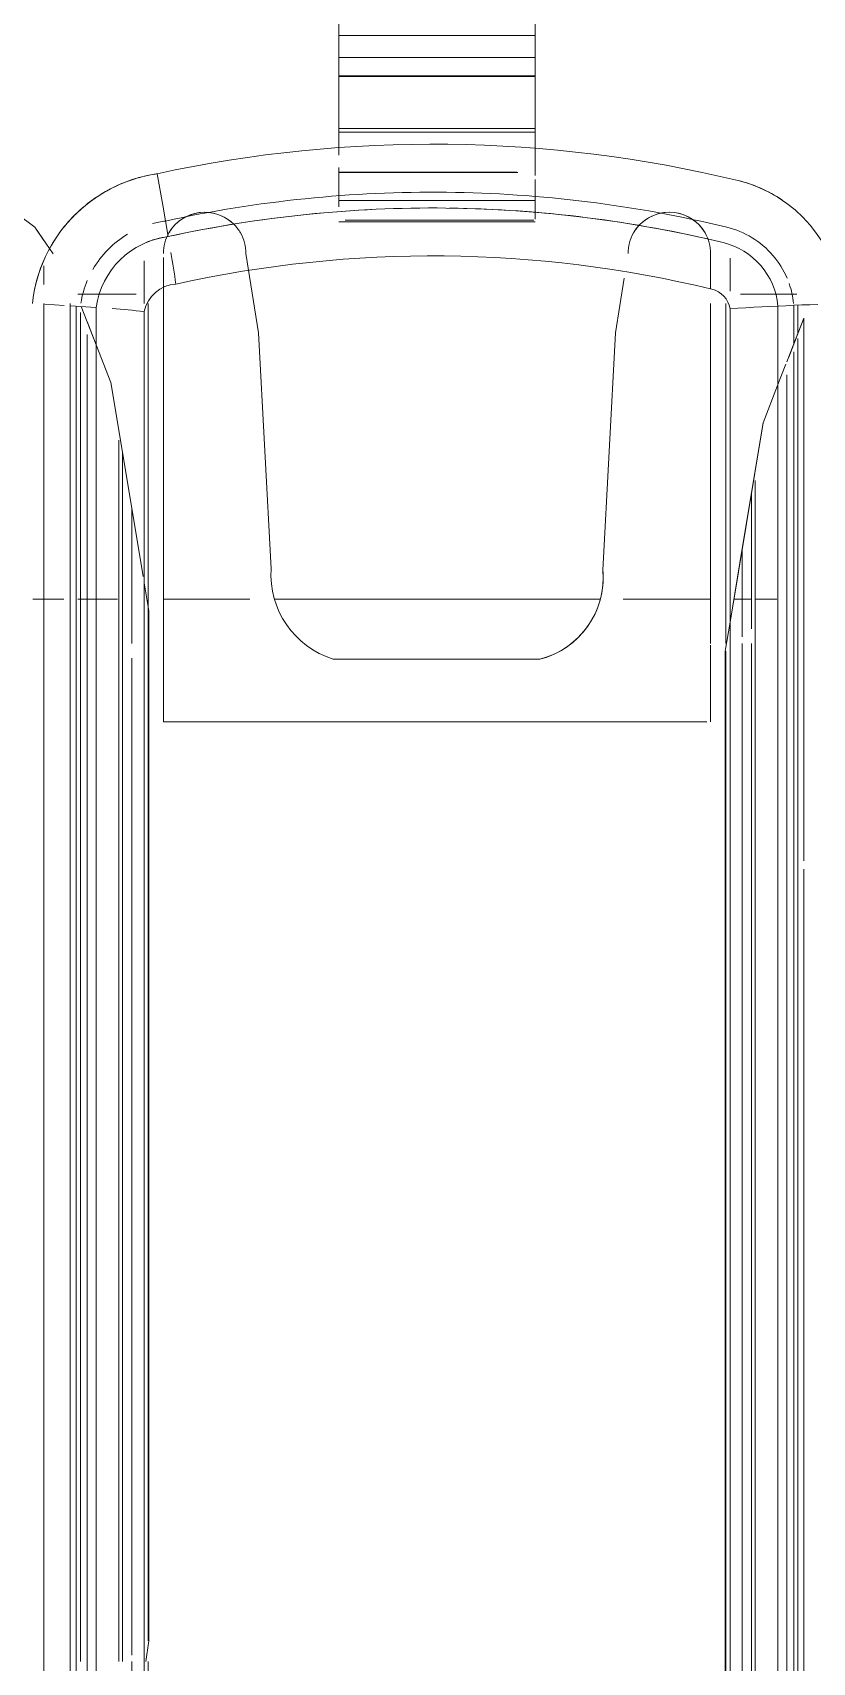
# Model space of a CAD drawing. Header units: inches. Extents: x -1180 to 2011, y -268 to 2143.
# Drawn here: x -1123.562 to -1121.579, y 2028.995 to 2033.141 of the extents above; entities that cross this region are included whole.
import ezdxf

# ---------------------------------------------------------------- set-up
doc = ezdxf.new("R2010")
doc.units = ezdxf.units.IN
doc.header["$MEASUREMENT"] = 0
doc.layers.add('I-FURN', color=30, linetype='Continuous', lineweight=9)

# ---------------------------------------------------------------- blocks, each defined once
blk = doc.blocks.new('HermanMiller_Exclave_EXSB_SmallBoards - Eco Board Writeable Pkg 4-5326758-6TH FLOOR POWER _ SIGNAL')
at = {"layer": 'I-FURN'}
for p, q in [((1.2775, -0.4974), (0.7839, -0.5792)), ((1.2775, -0.4974), (0.9614, -0.5498)), ((1.2775, -0.4974), (1.1036, -0.5262)), ((1.3652, -0.4829), (1.2939, -0.4947)), ((1.3652, -0.4829), (1.2939, -0.4947)), ((1.3652, -0.4829), (1.2939, -0.4947)), ((3.9848, -0.4829), (1.3652, -0.4829)), ((3.9848, -0.4829), (1.3652, -0.4829)), ((3.9848, -0.4829), (1.3652, -0.4829)), ((4.0377, -0.4906), (3.9848, -0.4829)), ((4.0377, -0.4906), (3.9848, -0.4829)), ((4.0377, -0.4906), (3.9848, -0.4829)), ((1.1036, -0.5262), (0.9057, -0.559)), ((1.1036, -0.5262), (1.4481, -0.5262)), ((1.4851, -0.5262), (4.0216, -0.5262)), ((4.0377, -0.5262), (4.2813, -0.5262)), ((0.7839, -0.5792), (0.6881, -0.6167)), ((0.7839, -0.5792), (0.6881, -0.6167)), ((0.7839, -0.5792), (0.6881, -0.6167)), ((0.9614, -0.5498), (0.7839, -0.5792)), ((0.9057, -0.559), (0.7839, -0.5792)), ((0.9307, -0.559), (4.0377, -0.559)), ((0.9614, -0.5498), (4.0377, -0.5498)), ((0.6878, -0.6168), (0.5905, -0.6549)), ((0.6878, -0.6168), (0.5905, -0.6549)), ((0.6878, -0.6168), (0.6289, -0.6399)), ((0.6622, -0.6399), (4.7053, -0.6399)), ((0.5833, -0.6832), (4.8317, -0.6832)), ((0.4568, -0.7258), (0.3889, -0.7729)), ((0.4568, -0.7258), (0.3889, -0.7729)), ((0.3889, -0.7729), (0.2769, -0.9233)), ((0.3889, -0.7729), (0.2769, -0.9233)), ((0.3889, -0.7729), (0.3095, -0.8796)), ((0.4227, -0.7495), (0.3889, -0.7729)), ((0.4877, -0.7495), (0.5348, -0.7495)), ((0.5833, -0.7495), (4.8825, -0.7495))]:
    blk.add_line(p, q, dxfattribs=at)
blk = doc.blocks.new('HermanMiller_Exclave_EXSB_SmallBoards - White Board Pkg 1-V27-6TH FLOOR POWER _ SIGNAL')
at = {"layer": 'I-FURN'}
for p, q in [((30.0468, -0.4829), (27.4272, -0.4829)), ((30.0468, -0.4829), (27.4272, -0.4829)), ((27.4272, -0.4829), (30.0468, -0.4829)), ((30.1207, -0.4951), (30.0468, -0.4829)), ((30.1207, -0.4951), (30.0468, -0.4829)), ((30.0468, -0.4829), (30.1207, -0.4951)), ((30.6281, -0.5792), (30.1207, -0.4951)), ((30.4506, -0.5498), (30.1207, -0.4951)), ((30.1207, -0.4951), (30.3084, -0.5262)), ((27.1307, -0.5262), (30.0662, -0.5262)), ((30.0836, -0.5262), (30.3084, -0.5262)), ((30.3084, -0.5262), (30.5063, -0.559)), ((26.9647, -0.559), (30.4813, -0.559)), ((26.9697, -0.5498), (30.0662, -0.5498)), ((30.1036, -0.5498), (30.4506, -0.5498)), ((30.6281, -0.5792), (30.4506, -0.5498)), ((30.5063, -0.559), (30.6281, -0.5792)), ((30.7229, -0.6163), (30.6281, -0.5792)), ((30.7229, -0.6163), (30.6281, -0.5792)), ((30.6281, -0.5792), (30.7229, -0.6163)), ((30.7765, -0.6373), (30.725, -0.6171)), ((30.7765, -0.6373), (30.725, -0.6171)), ((30.725, -0.6171), (30.7765, -0.6373)), ((26.7067, -0.6399), (30.7498, -0.6399)), ((30.7831, -0.6399), (30.8282, -0.6575)), ((30.8937, -0.6832), (30.7949, -0.6445)), ((30.8937, -0.6832), (30.805, -0.6485)), ((30.8289, -0.6578), (30.8804, -0.678)), ((26.5803, -0.6832), (29.4926, -0.6832)), ((29.5136, -0.6832), (30.8937, -0.6832))]:
    blk.add_line(p, q, dxfattribs=at)
blk = doc.blocks.new('HermanMiller_Exclave_EXMK_MarkerandEraserKit - One Kit-5326751-6TH FLOOR POWER _ SIGNAL')
at = {"layer": 'I-FURN'}
for p, q in [((1.2018, -0.5736), (0.7018, -0.5736)), ((1.2018, -0.5736), (0.7018, -0.5736)), ((1.2018, -0.5736), (0.7018, -0.5736)), ((0.7018, -0.5801), (0.7018, -0.6807)), ((0.7018, -0.6807), (0.7018, -0.5801)), ((0.7018, -0.5801), (0.7018, -0.6807)), ((0.7018, -0.6276), (0.7018, -0.5801)), ((0.7018, -0.5801), (0.7018, -0.6807)), ((1.1854, -0.5776), (0.7055, -0.5776)), ((1.1854, -0.5776), (0.7055, -0.5776)), ((1.2018, -0.7112), (1.2018, -0.6111)), ((1.2018, -0.664), (1.2018, -0.6111)), ((1.2018, -0.6111), (1.2018, -0.7112)), ((0.7018, -0.6807), (0.7018, -0.6276)), ((1.2018, -0.6276), (0.7018, -0.6276)), ((0.7018, -0.6912), (0.7018, -0.7428)), ((0.7018, -0.7428), (0.7018, -0.6912)), ((0.7018, -0.7428), (0.7018, -0.6986)), ((0.7018, -0.6986), (0.7018, -0.7428)), ((1.2018, -0.6986), (0.7459, -0.6986)), ((1.2018, -0.6986), (0.7459, -0.6986)), ((1.2018, -0.6996), (0.7484, -0.6996)), ((1.2018, -0.6996), (0.7484, -0.6996)), ((0.7018, -0.7428), (0.7018, -1.1145)), ((0.7018, -1.1145), (0.7018, -0.7428)), ((0.7018, -0.7428), (0.7018, -0.8016)), ((0.7018, -0.8106), (0.7018, -0.7428)), ((0.7018, -0.7428), (0.7018, -1.0476)), ((1.2018, -1.1145), (1.2018, -0.7424)), ((1.2018, -1.0476), (1.2018, -0.7424)), ((1.2018, -0.7424), (1.2018, -0.8106)), ((1.2018, -0.8016), (1.2018, -0.7424)), ((1.2018, -0.7424), (1.2018, -1.1145)), ((0.7018, -0.8016), (0.7018, -0.9426)), ((1.2018, -0.8016), (0.7018, -0.8016)), ((0.7018, -0.9446), (0.7018, -0.8106)), ((1.2018, -0.8106), (0.7018, -0.8106)), ((1.2018, -0.9426), (1.2018, -0.8016)), ((1.2018, -0.8106), (1.2018, -0.9446)), ((0.7018, -0.9426), (0.7018, -1.0476)), ((1.2018, -0.9426), (0.7018, -0.9426)), ((0.7018, -0.9916), (0.7018, -0.9446)), ((1.2018, -0.9446), (0.7018, -0.9446)), ((1.2018, -1.0476), (1.2018, -0.9426)), ((1.2018, -0.9446), (1.2018, -0.9916)), ((0.7018, -1.0476), (0.7018, -0.9916)), ((1.2018, -0.9916), (0.7018, -0.9916)), ((1.2018, -0.9916), (1.2018, -1.0476)), ((0.7018, -1.0476), (0.7018, -1.1145)), ((1.2018, -1.0476), (0.7018, -1.0476)), ((1.2018, -1.1145), (1.2018, -1.0476))]:
    blk.add_line(p, q, dxfattribs=at)
blk = doc.blocks.new('HermanMiller_Exclave_EXSC_SmallMobileCartMagneticWhiteboard - Mobile Cart-5326770-6TH FLOOR POWER _ SIGNAL')
at = {"layer": 'I-FURN'}
for p, q in [((14.4222, 0.9488), (14.4222, 1.0279)), ((14.4222, 1.0279), (14.4222, 0.9488)), ((15.1693, 0.9478), (15.1722, 0.9975)), ((15.1674, 0.9177), (10.9706, 0.9177)), ((10.9706, 0.9177), (15.1674, 0.9177)), ((14.4222, 0.8677), (14.4222, 0.913)), ((14.4222, 0.913), (14.4222, 0.8677)), ((15.1641, 0.8667), (15.1685, 0.9332)), ((15.1976, 0.765), (15.1976, 0.9131)), ((15.1976, 0.9131), (15.1976, 0.765)), ((11.7194, 0.9069), (15.1515, 0.9069)), ((-15.1641, 0.8667), (15.1641, 0.8667)), ((14.4222, 0.8127), (14.4222, 0.8667)), ((14.4222, 0.8667), (14.4222, 0.8127)), ((15.1538, 0.7447), (-15.1538, 0.7447)), ((-11.6701, 0.7343), (11.7194, 0.7343)), ((11.7194, 0.7343), (-11.6701, 0.7343)), ((14.3592, 0.7447), (11.7623, 0.7447)), ((11.7623, 0.7447), (14.3592, 0.7447)), ((11.7723, 0.7343), (14.3919, 0.7343)), ((14.3919, 0.7343), (11.7723, 0.7343)), ((14.3919, 0.7343), (15.1738, 0.7343)), ((15.1738, 0.7343), (14.3919, 0.7343)), ((14.4632, 0.7447), (14.4019, 0.7447)), ((14.4019, 0.7447), (14.4632, 0.7447)), ((15.1538, 0.7447), (14.4632, 0.7447)), ((14.4632, 0.7447), (15.1538, 0.7447)), ((15.2287, 0.7447), (15.1738, 0.7447)), ((15.1738, 0.7447), (15.2287, 0.7447)), ((15.2828, 0.7447), (15.2287, 0.7447)), ((15.2287, 0.7447), (15.2828, 0.7447)), ((15.2911, 0.6955), (14.1097, 0.6955)), ((14.1097, 0.6955), (14.1097, -0.686)), ((14.1097, -0.686), (14.1097, 0.6955)), ((14.1097, 0.6955), (15.2911, 0.6955)), ((14.4222, 0.4763), (14.4222, 0.6955)), ((14.4222, 0.6955), (14.4222, 0.4763)), ((15.0995, 0.4536), (15.2431, 0.4765)), ((15.2431, 0.4765), (15.0995, 0.4536)), ((15.2431, 0.4765), (15.3013, 0.4858)), ((15.3013, 0.4858), (15.2431, 0.4765)), ((14.4995, 0.4221), (15.0995, 0.4536)), ((15.0995, 0.4536), (14.4995, 0.4221)), ((14.4222, -0.414), (14.4222, 0.4122)), ((14.4222, 0.4122), (14.4222, -0.414)), ((14.2691, -0.2619), (14.2691, 0.2641)), ((14.2691, 0.2641), (14.2691, -0.2619)), ((15.0995, -0.4536), (14.4953, -0.4219)), ((14.4953, -0.4219), (15.0995, -0.4536)), ((15.2381, -0.4757), (15.0995, -0.4536)), ((15.0995, -0.4536), (15.2381, -0.4757)), ((14.4222, -0.6955), (14.4222, -0.4737)), ((14.4222, -0.4737), (14.4222, -0.6955)), ((14.1097, -0.6955), (14.3052, -0.6955)), ((14.3052, -0.6955), (14.1097, -0.6955)), ((14.309, -0.6955), (15.1739, -0.6955)), ((15.1739, -0.6955), (14.309, -0.6955)), ((15.2115, -0.6955), (15.3013, -0.6955)), ((15.3013, -0.6955), (15.2115, -0.6955)), ((-15.1605, -0.7451), (15.1605, -0.7451)), ((11.5863, -0.7451), (14.3, -0.7451)), ((14.3, -0.7451), (11.5863, -0.7451)), ((14.2896, -0.7344), (11.67, -0.7344)), ((11.67, -0.7344), (14.2896, -0.7344)), ((15.1739, -0.7344), (14.309, -0.7344)), ((14.309, -0.7344), (15.1739, -0.7344)), ((14.309, -0.7451), (14.3635, -0.7451)), ((14.3635, -0.7451), (14.309, -0.7451)), ((14.3635, -0.7451), (15.1605, -0.7451)), ((15.1605, -0.7451), (14.3635, -0.7451)), ((15.2054, -0.7451), (15.2889, -0.7451)), ((15.2889, -0.7451), (15.2054, -0.7451)), ((14.4222, -0.7998), (14.4222, -0.7548)), ((14.4222, -0.7548), (14.4222, -0.7998)), ((15.1976, -0.8543), (15.1976, -0.7714)), ((15.1976, -0.7714), (15.1976, -0.8543)), ((14.4222, -0.8641), (14.4222, -0.8091)), ((14.4222, -0.8091), (14.4222, -0.8641)), ((15.1676, -0.8671), (-15.1676, -0.8671)), ((15.1976, -0.9149), (15.1976, -0.8543)), ((15.1976, -0.8543), (15.1976, -0.9149)), ((15.0512, -0.9075), (10.8981, -0.9075)), ((15.1694, -0.9075), (15.0709, -0.9075)), ((10.8683, -0.9177), (15.0851, -0.9177)), ((15.0851, -0.9177), (10.8683, -0.9177)), ((15.097, -0.9177), (15.1698, -0.9177)), ((15.1698, -0.9177), (15.097, -0.9177)), ((15.1718, -0.9685), (15.171, -0.9482))]:
    blk.add_line(p, q, dxfattribs=at)
at = {"layer": 'I-FURN', "flags": 128}
for points in [[(15.3442, 0.6834), (15.4242, 0.6973), (15.5041, 0.7117)], [(15.1604, -0.7451), (15.1619, -0.7654), (15.1633, -0.7857), (15.1645, -0.8059), (15.1656, -0.8262), (15.1666, -0.8465), (15.1676, -0.8668)], [(15.1676, -0.8668), (15.1685, -0.887), (15.1694, -0.9073)], [(15.171, -0.9482), (15.1702, -0.928), (15.1694, -0.9077), (15.1685, -0.8874), (15.1676, -0.8671)]]:
    blk.add_lwpolyline(points, dxfattribs=at)
at = {"layer": 'I-FURN'}
for centre, radius, start, end in [((15.1347, 0.6577), 0.3732, 8.3062, 83.9894), ((15.1347, 0.6577), 0.3732, 66.4045, 80.0405), ((15.1347, 0.6577), 0.3732, 38.1975, 58.9679), ((15.1347, 0.6577), 0.2512, 67.1844, 80.851), ((15.1347, 0.6577), 0.2512, 30.9072, 59.8466), ((15.1347, 0.6577), 0.3732, 9.8327, 38.1975), ((15.1347, 0.6577), 0.211, 6.9847, 81.9918), ((15.1347, 0.6577), 0.089, 4.0394, 77.6548), ((15.1347, 0.6577), 0.211, 6.9847, 24.3299), ((15.1347, 0.6577), 0.211, 15.6573, 24.3299), ((15.1347, 0.6577), 0.211, 6.9847, 15.6573), ((15.1347, 0.6577), 0.2512, 7.4329, 15.2269), ((12.2765, 0.0108), 3.3028, 346.4032, 12.2523), ((12.2765, 0.0108), 3.3028, 346.4032, 12.2523), ((15.1347, 0.6577), 0.3732, 8.3062, 9.8327), ((12.2765, 0.0108), 3.0185, 346.4032, 12.4986), ((15.3013, 0.5907), 0.1049, 75, 90), ((15.3013, 0.5907), 0.1049, 75, 90), ((15.3013, 0.5907), 0.1049, 60, 75), ((15.3013, 0.5907), 0.1049, 60, 75), ((12.2765, 0.0108), 3.1405, 346.4032, 12.3675), ((12.2765, 0.0108), 3.1405, 359.3866, 12.3675), ((12.2765, 0.0108), 3.1405, 359.3866, 12.3675), ((15.3013, 0.5907), 0.1049, 315, 60), ((15.3013, 0.5907), 0.1049, 45, 60), ((15.3013, 0.5907), 0.1049, 0, 45), ((12.2765, 0.0108), 3.1807, 359.3706, 12.3348), ((15.3013, 0.5907), 0.1049, 315, 0), ((15.3013, 0.5907), 0.1049, 270, 300), ((15.3013, 0.5907), 0.1049, 270, 300), ((15.3013, 0.5907), 0.1049, 300, 315), ((15.3013, 0.5907), 0.1049, 300, 315), ((14.4855, 0.1956), 0.2269, 86.4655, 162.4487), ((14.4855, 0.1956), 0.2269, 86.4655, 162.4487), ((12.2765, 0.0108), 3.1405, 346.4059, 359.2205), ((12.2765, 0.0108), 3.1405, 346.4059, 359.2205), ((12.2765, 0.0108), 3.1807, 346.4032, 359.369), ((14.4773, -0.2075), 0.2152, 194.6501, 261.4374), ((14.4773, -0.2075), 0.2152, 194.6501, 274.7949), ((14.4773, -0.2075), 0.2152, 261.4374, 274.7949), ((15.3013, -0.5907), 0.1049, 60, 90), ((15.3013, -0.5907), 0.1049, 60, 90), ((15.3013, -0.5907), 0.1049, 300, 60), ((15.3013, -0.5907), 0.1049, 45, 60), ((15.3013, -0.5907), 0.1049, 300, 45), ((15.1507, -0.6844), 0.0615, 279.139, 346.4032), ((15.3013, -0.5907), 0.1049, 270, 300), ((15.3013, -0.5907), 0.1049, 270, 300), ((15.1507, -0.6844), 0.1835, 275.2858, 346.4032), ((15.1507, -0.6844), 0.2237, 310.5952, 346.4032), ((15.1507, -0.6844), 0.3457, 273.8442, 346.4032), ((15.1507, -0.6844), 0.3457, 326.0978, 346.4032), ((15.1507, -0.6844), 0.2237, 293.0908, 310.5681), ((15.1507, -0.6844), 0.2237, 276.059, 289.299)]:
    blk.add_arc(centre, radius, start, end, dxfattribs=at)
blk.add_ellipse((-72.3485, 1.1484), major_axis=(87.5226, 0), ratio=0.213979, start_param=6.261627, end_param=6.265958, dxfattribs=at)
blk.add_open_spline([(15.3038, 0.6766), (15.2771, 0.6722), (15.2503, 0.6681), (15.2235, 0.664)], degree=3, dxfattribs=at)

msp = doc.modelspace()

# ---------------------------------------------------------------- block references
at = {"layer": 'I-FURN'}
for name, p, rotation in [('HermanMiller_Exclave_EXMK_MarkerandEraserKit - One Kit-5326751-6TH FLOOR POWER _ SIGNAL', (-1121.5821, 2032.086), 180), ('HermanMiller_Exclave_EXSB_SmallBoards - Eco Board Writeable Pkg 4-5326758-6TH FLOOR POWER _ SIGNAL', (-1122.7839, 2033.0346), 269.9999999999999), ('HermanMiller_Exclave_EXSB_SmallBoards - White Board Pkg 1-V27-6TH FLOOR POWER _ SIGNAL', (-1122.2839, 2001.5203), 89.99999999999997), ('HermanMiller_Exclave_EXSC_SmallMobileCartMagneticWhiteboard - Mobile Cart-5326770-6TH FLOOR POWER _ SIGNAL', (-1122.5339, 2017.2775), 89.99999999999997)]:
    msp.add_blockref(name, p, dxfattribs=dict(at, rotation=rotation))

doc.saveas('drawing.dxf')
